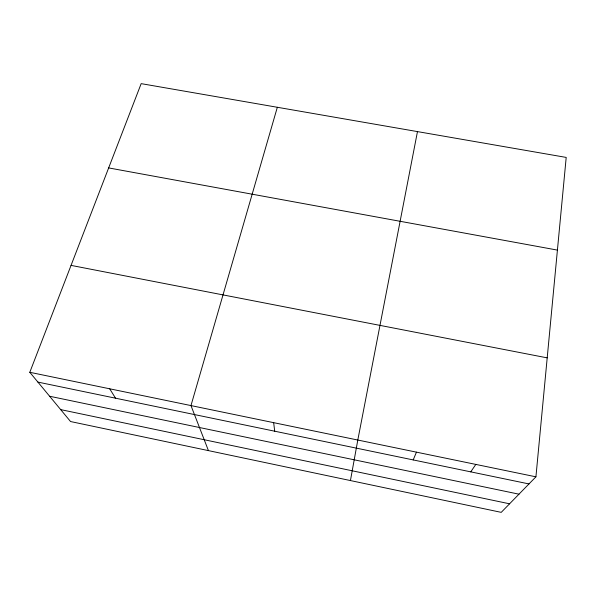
<?xml version="1.0" encoding="UTF-8"?>
<svg xmlns="http://www.w3.org/2000/svg" width="596" height="596" viewBox="0 0 596 596"><rect width="100%" height="100%" fill="white"/><g stroke="black" fill="none" stroke-linecap="round" stroke-linejoin="round"><path stroke-width="0.89" d="M535.923 476.822L566.2 157.418L141.17 83.641L29.8 372.299L70.552 421.543L501.229 512.359L535.923 476.822L29.8 372.299M350.433 480.562L357.801 440.042L417.468 131.604M277.334 107.28L190.973 405.585L208.436 450.621M413.199 459.926L416.455 452.155M470.751 471.861L475.824 464.411M108.658 167.916L557.416 250.096M71.051 265.384L547.195 357.861M37.906 382.096L528.98 483.937M49.624 396.251L518.974 494.181M60.688 409.616L509.58 503.806M109.701 388.801L115.527 398.188M273.661 422.661L274.711 431.206"/></g></svg>
